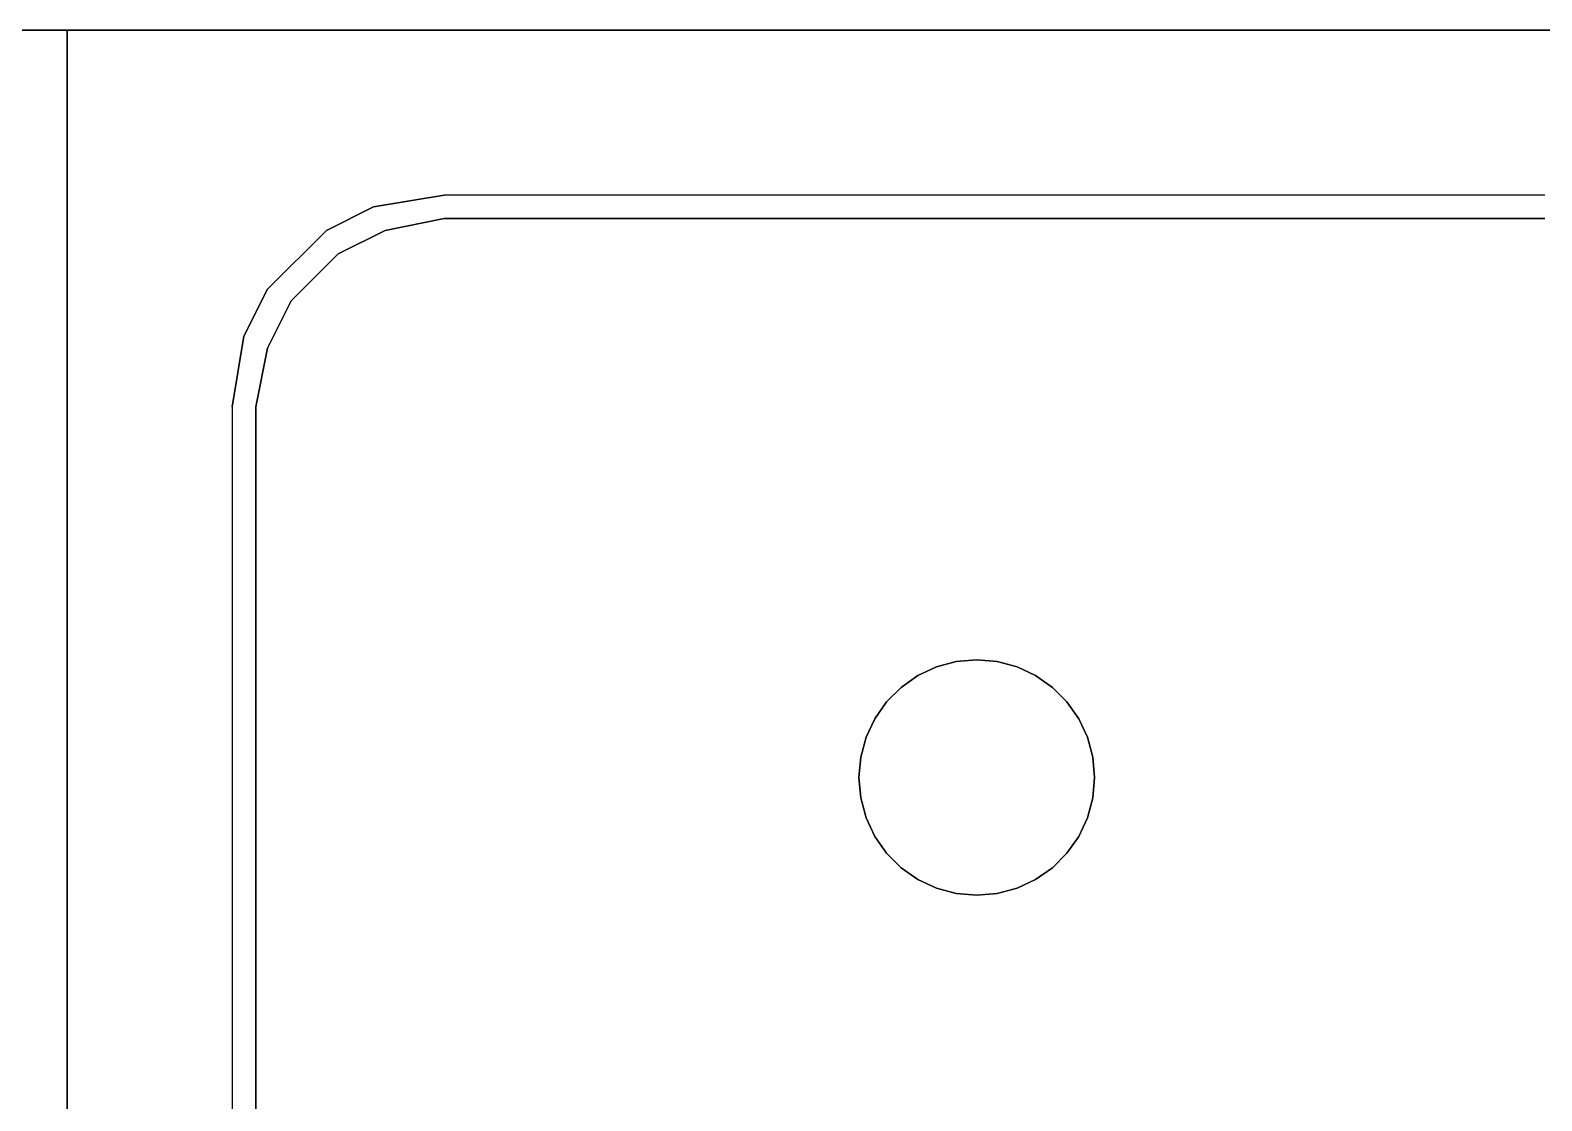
# Model space of a CAD drawing. Header units: inches. Extents: x -7543 to -822, y 102837 to 190349.
# Drawn here: x -833.62514 to -833.61699, y 102837.13291 to 102837.13868 of the extents above; entities that cross this region are included whole.
import ezdxf

# ---------------------------------------------------------------- set-up
doc = ezdxf.new("R2010")
doc.units = ezdxf.units.IN
doc.header["$MEASUREMENT"] = 0
doc.layers.add('TEFRİŞ', color=7, linetype='Continuous', lineweight=25, true_color=0x78462c)

msp = doc.modelspace()

# ---------------------------------------------------------------- linework, layer by layer
at = {"layer": 'TEFRİŞ'}
for p, q in [((-833.6232896, 102837.1377315, -0.004191), (-833.6235436, 102837.1376045, -0.004191)), ((-833.6229086, 102837.137795, -0.004191), (-833.6232896, 102837.1377315, -0.004191)), ((-833.6169726, 102837.137795, -0.004191), (-833.6229086, 102837.137795, -0.004191)), ((-833.6229086, 102837.137668, -0.004191), (-833.6232261, 102837.1376045, -0.004191)), ((-833.6235436, 102837.1376045, -0.004191), (-833.6238611, 102837.137287, -0.004191)), ((-833.6232261, 102837.1376045, -0.004191), (-833.6234801, 102837.1374775, -0.004191)), ((-833.6234801, 102837.1374775, -0.004191), (-833.6237341, 102837.1372235, -0.004191)), ((-833.6238611, 102837.137287, -0.004191), (-833.6239881, 102837.137033, -0.004191)), ((-833.6237341, 102837.1372235, -0.004191), (-833.6238611, 102837.1369695, -0.004191)), ((-833.6239881, 102837.137033, -0.004191), (-833.6240516, 102837.136652, -0.004191)), ((-833.6238611, 102837.1369695, -0.004191), (-833.6239246, 102837.136652, -0.004191))]:
    msp.add_line(p, q, dxfattribs=at)
for points in [[(-833.6317406, 102837.138684, -0.000127), (-833.6249406, 102837.138684, -0.000127), (-833.6249406, 102837.138684), (-833.6317406, 102837.138684)], [(-833.6249406, 102837.128684), (-833.6249406, 102837.138684), (-833.6317406, 102837.138684), (-833.6317406, 102837.128684)], [(-833.6249406, 102837.128684, -0.000127), (-833.6249406, 102837.138684, -0.000127), (-833.6249406, 102837.138684), (-833.6249406, 102837.128684)], [(-833.6249406, 102837.138684, -0.000127), (-833.6149406, 102837.138684, -0.000127), (-833.6149406, 102837.138684), (-833.6249406, 102837.138684)], [(-833.6232261, 102837.1376045, -0.004191), (-833.6229086, 102837.137668, -0.004191), (-833.6229086, 102837.137668, -0.000127), (-833.6232261, 102837.1376045, -0.000127)], [(-833.6229086, 102837.137668, -0.004191), (-833.6169726, 102837.137668, -0.004191), (-833.6169726, 102837.137668, -0.000127), (-833.6229086, 102837.137668, -0.000127)], [(-833.6234801, 102837.1374775, -0.004191), (-833.6232261, 102837.1376045, -0.004191), (-833.6232261, 102837.1376045, -0.000127), (-833.6234801, 102837.1374775, -0.000127)], [(-833.6237341, 102837.1372235, -0.004191), (-833.6234801, 102837.1374775, -0.004191), (-833.6234801, 102837.1374775, -0.000127), (-833.6237341, 102837.1372235, -0.000127)], [(-833.6238611, 102837.1369695, -0.004191), (-833.6237341, 102837.1372235, -0.004191), (-833.6237341, 102837.1372235, -0.000127), (-833.6238611, 102837.1369695, -0.000127)], [(-833.6239246, 102837.136652, -0.004191), (-833.6238611, 102837.1369695, -0.004191), (-833.6238611, 102837.1369695, -0.000127), (-833.6239246, 102837.136652, -0.000127)], [(-833.6239246, 102837.131986, -0.004191), (-833.6239246, 102837.136652, -0.004191), (-833.6239246, 102837.136652, -0.000127), (-833.6239246, 102837.131986, -0.000127)], [(-833.6200366, 102837.135288, -0.004191), (-833.6201469, 102837.1352784, -0.004191), (-833.6201469, 102837.1352784, -0.004064), (-833.6200366, 102837.135288, -0.004064)], [(-833.6199263, 102837.1352784, -0.004191), (-833.6200366, 102837.135288, -0.004191), (-833.6200366, 102837.135288, -0.004064), (-833.6199263, 102837.1352784, -0.004064)], [(-833.6202538, 102837.1352497, -0.004191), (-833.6203541, 102837.1352029, -0.004191), (-833.6203541, 102837.1352029, -0.004064), (-833.6202538, 102837.1352497, -0.004064)], [(-833.6201469, 102837.1352784, -0.004191), (-833.6202538, 102837.1352497, -0.004191), (-833.6202538, 102837.1352497, -0.004064), (-833.6201469, 102837.1352784, -0.004064)], [(-833.6198194, 102837.1352497, -0.004191), (-833.6199263, 102837.1352784, -0.004191), (-833.6199263, 102837.1352784, -0.004064), (-833.6198194, 102837.1352497, -0.004064)], [(-833.6197191, 102837.1352029, -0.004191), (-833.6198194, 102837.1352497, -0.004191), (-833.6198194, 102837.1352497, -0.004064), (-833.6197191, 102837.1352029, -0.004064)], [(-833.6204448, 102837.1351394, -0.004191), (-833.620523, 102837.1350612, -0.004191), (-833.620523, 102837.1350612, -0.004064), (-833.6204448, 102837.1351394, -0.004064)], [(-833.6203541, 102837.1352029, -0.004191), (-833.6204448, 102837.1351394, -0.004191), (-833.6204448, 102837.1351394, -0.004064), (-833.6203541, 102837.1352029, -0.004064)], [(-833.6196284, 102837.1351394, -0.004191), (-833.6197191, 102837.1352029, -0.004191), (-833.6197191, 102837.1352029, -0.004064), (-833.6196284, 102837.1351394, -0.004064)], [(-833.6195502, 102837.1350612, -0.004191), (-833.6196284, 102837.1351394, -0.004191), (-833.6196284, 102837.1351394, -0.004064), (-833.6195502, 102837.1350612, -0.004064)], [(-833.620523, 102837.1350612, -0.004191), (-833.6205865, 102837.1349705, -0.004191), (-833.6205865, 102837.1349705, -0.004064), (-833.620523, 102837.1350612, -0.004064)], [(-833.6194867, 102837.1349705, -0.004191), (-833.6195502, 102837.1350612, -0.004191), (-833.6195502, 102837.1350612, -0.004064), (-833.6194867, 102837.1349705, -0.004064)], [(-833.6205865, 102837.1349705, -0.004191), (-833.6206333, 102837.1348702, -0.004191), (-833.6206333, 102837.1348702, -0.004064), (-833.6205865, 102837.1349705, -0.004064)], [(-833.6194399, 102837.1348702, -0.004191), (-833.6194867, 102837.1349705, -0.004191), (-833.6194867, 102837.1349705, -0.004064), (-833.6194399, 102837.1348702, -0.004064)], [(-833.6206333, 102837.1348702, -0.004191), (-833.620662, 102837.1347633, -0.004191), (-833.620662, 102837.1347633, -0.004064), (-833.6206333, 102837.1348702, -0.004064)], [(-833.6194112, 102837.1347633, -0.004191), (-833.6194399, 102837.1348702, -0.004191), (-833.6194399, 102837.1348702, -0.004064), (-833.6194112, 102837.1347633, -0.004064)], [(-833.620662, 102837.1347633, -0.004191), (-833.6206716, 102837.134653, -0.004191), (-833.6206716, 102837.134653, -0.004064), (-833.620662, 102837.1347633, -0.004064)], [(-833.6194016, 102837.134653, -0.004191), (-833.6194112, 102837.1347633, -0.004191), (-833.6194112, 102837.1347633, -0.004064), (-833.6194016, 102837.134653, -0.004064)], [(-833.6206716, 102837.134653, -0.004191), (-833.6206716, 102837.134653, -0.004191), (-833.6206716, 102837.134653, -0.004064)], [(-833.6206716, 102837.134653, -0.004191), (-833.620662, 102837.1345427, -0.004191), (-833.620662, 102837.1345427, -0.004064), (-833.6206716, 102837.134653, -0.004064)], [(-833.6194112, 102837.1345427, -0.004191), (-833.6194016, 102837.134653, -0.004191), (-833.6194016, 102837.134653, -0.004064), (-833.6194112, 102837.1345427, -0.004064)], [(-833.6194016, 102837.134653, -0.004191), (-833.6194016, 102837.134653, -0.004191), (-833.6194016, 102837.134653, -0.004064)], [(-833.620662, 102837.1345427, -0.004191), (-833.6206333, 102837.1344358, -0.004191), (-833.6206333, 102837.1344358, -0.004064), (-833.620662, 102837.1345427, -0.004064)], [(-833.6194399, 102837.1344358, -0.004191), (-833.6194112, 102837.1345427, -0.004191), (-833.6194112, 102837.1345427, -0.004064), (-833.6194399, 102837.1344358, -0.004064)], [(-833.6206333, 102837.1344358, -0.004191), (-833.6205865, 102837.1343355, -0.004191), (-833.6205865, 102837.1343355, -0.004064), (-833.6206333, 102837.1344358, -0.004064)], [(-833.6194867, 102837.1343355, -0.004191), (-833.6194399, 102837.1344358, -0.004191), (-833.6194399, 102837.1344358, -0.004064), (-833.6194867, 102837.1343355, -0.004064)], [(-833.6205865, 102837.1343355, -0.004191), (-833.620523, 102837.1342448, -0.004191), (-833.620523, 102837.1342448, -0.004064), (-833.6205865, 102837.1343355, -0.004064)], [(-833.6195502, 102837.1342448, -0.004191), (-833.6194867, 102837.1343355, -0.004191), (-833.6194867, 102837.1343355, -0.004064), (-833.6195502, 102837.1342448, -0.004064)], [(-833.620523, 102837.1342448, -0.004191), (-833.6204448, 102837.1341666, -0.004191), (-833.6204448, 102837.1341666, -0.004064), (-833.620523, 102837.1342448, -0.004064)], [(-833.6196284, 102837.1341666, -0.004191), (-833.6195502, 102837.1342448, -0.004191), (-833.6195502, 102837.1342448, -0.004064), (-833.6196284, 102837.1341666, -0.004064)], [(-833.6204448, 102837.1341666, -0.004191), (-833.6203541, 102837.1341031, -0.004191), (-833.6203541, 102837.1341031, -0.004064), (-833.6204448, 102837.1341666, -0.004064)], [(-833.6197191, 102837.1341031, -0.004191), (-833.6196284, 102837.1341666, -0.004191), (-833.6196284, 102837.1341666, -0.004064), (-833.6197191, 102837.1341031, -0.004064)], [(-833.6203541, 102837.1341031, -0.004191), (-833.6202538, 102837.1340563, -0.004191), (-833.6202538, 102837.1340563, -0.004064), (-833.6203541, 102837.1341031, -0.004064)], [(-833.6198194, 102837.1340563, -0.004191), (-833.6197191, 102837.1341031, -0.004191), (-833.6197191, 102837.1341031, -0.004064), (-833.6198194, 102837.1340563, -0.004064)], [(-833.6202538, 102837.1340563, -0.004191), (-833.6201469, 102837.1340276, -0.004191), (-833.6201469, 102837.1340276, -0.004064), (-833.6202538, 102837.1340563, -0.004064)], [(-833.6201469, 102837.1340276, -0.004191), (-833.6200366, 102837.134018, -0.004191), (-833.6200366, 102837.134018, -0.004064), (-833.6201469, 102837.1340276, -0.004064)], [(-833.6200366, 102837.134018, -0.004191), (-833.6199263, 102837.1340276, -0.004191), (-833.6199263, 102837.1340276, -0.004064), (-833.6200366, 102837.134018, -0.004064)], [(-833.6199263, 102837.1340276, -0.004191), (-833.6198194, 102837.1340563, -0.004191), (-833.6198194, 102837.1340563, -0.004064), (-833.6199263, 102837.1340276, -0.004064)]]:
    msp.add_3dface(points, dxfattribs=at)
for points, invisible_edges in [([(-833.6238611, 102837.137287), (-833.6235436, 102837.1376045), (-833.6249406, 102837.138684), (-833.6249406, 102837.138176)], 10), ([(-833.6235436, 102837.1376045), (-833.6243056, 102837.138684), (-833.6249406, 102837.138684)], 9), ([(-833.6235436, 102837.1376045), (-833.6232896, 102837.1377315), (-833.6234801, 102837.138684), (-833.6243056, 102837.138684)], 10), ([(-833.6229086, 102837.137795), (-833.6229086, 102837.138684), (-833.6234801, 102837.138684), (-833.6232896, 102837.1377315)], 5), ([(-833.6169726, 102837.137795), (-833.6229086, 102837.137795), (-833.6229086, 102837.138684), (-833.6169726, 102837.138684)], 11), ([(-833.6239881, 102837.137033), (-833.6238611, 102837.137287), (-833.6249406, 102837.138176), (-833.6249406, 102837.137414)], 10), ([(-833.6232896, 102837.1377315), (-833.6235436, 102837.1376045), (-833.6234801, 102837.1374775, -0.000127), (-833.6232261, 102837.1376045, -0.000127)], 10), ([(-833.6229086, 102837.137668, -0.000127), (-833.6229086, 102837.137795), (-833.6232896, 102837.1377315), (-833.6232261, 102837.1376045, -0.000127)], 5), ([(-833.6169726, 102837.137668, -0.000127), (-833.6229086, 102837.137668, -0.000127), (-833.6229086, 102837.137795), (-833.6169726, 102837.137795)], 14), ([(-833.6235436, 102837.1376045), (-833.6238611, 102837.137287), (-833.6237341, 102837.1372235, -0.000127), (-833.6234801, 102837.1374775, -0.000127)], 10), ([(-833.6240516, 102837.136652), (-833.6239881, 102837.137033), (-833.6249406, 102837.137414), (-833.6249406, 102837.136652)], 10), ([(-833.6237341, 102837.1372235, -0.000127), (-833.6238611, 102837.137287), (-833.6239881, 102837.137033), (-833.6238611, 102837.1369695, -0.000127)], 5), ([(-833.6238611, 102837.1369695, -0.000127), (-833.6239881, 102837.137033), (-833.6240516, 102837.136652), (-833.6239246, 102837.136652, -0.000127)], 5), ([(-833.6240516, 102837.131986), (-833.6249406, 102837.131986), (-833.6249406, 102837.136652), (-833.6240516, 102837.136652)], 5), ([(-833.6239246, 102837.131986, -0.000127), (-833.6239246, 102837.136652, -0.000127), (-833.6240516, 102837.136652), (-833.6240516, 102837.131986)], 10)]:
    msp.add_3dface(points, dxfattribs=dict(at, invisible_edges=invisible_edges))

doc.saveas('drawing.dxf')
